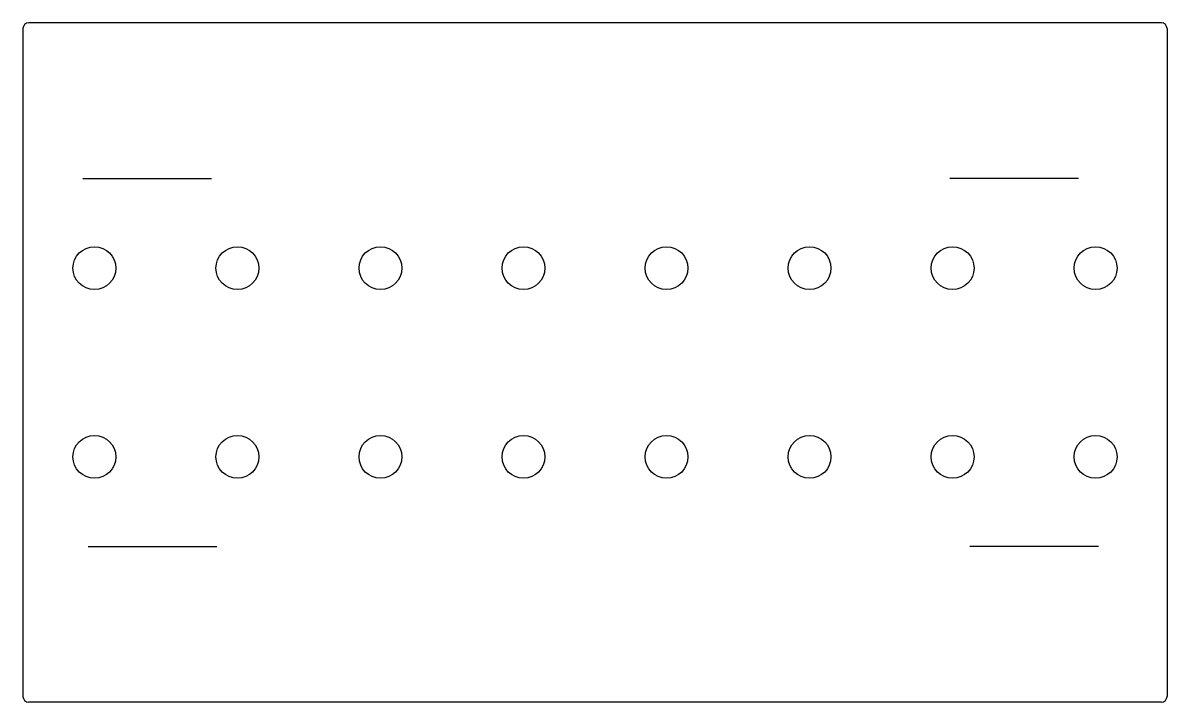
# Model space of a CAD drawing. Extents: x 0 to 1064, y 0 to 410.
# Drawn here: x 664.4 to 1064.4, y 172 to 409.6 of the extents above; entities that cross this region are included whole.
import ezdxf

# ---------------------------------------------------------------- set-up
doc = ezdxf.new("R2010")
doc.units = 0
doc.linetypes.add('SLD-CONTINUA', pattern=[0])
doc.layers.get('0').update_dxf_attribs({"linetype": 'CONTINUOUS'})
doc.layers.add('MARCADO', color=5, linetype='CONTINUOUS')

msp = doc.modelspace()

# ---------------------------------------------------------------- linework, layer by layer
at = {"color": 7, "linetype": 'SLD-CONTINUA'}
for p, q in [((1062.413, 409.614), (666.413, 409.614)), ((664.413, 407.614), (664.413, 174.014)), ((1064.413, 407.614), (1064.413, 174.014)), ((1062.413, 172.014), (666.413, 172.014))]:
    msp.add_line(p, q, dxfattribs=at)
for centre in [(689.413, 323.814), (739.413, 323.814), (789.413, 323.814), (839.413, 323.814), (889.413, 323.814), (939.413, 323.814), (989.413, 323.814), (1039.413, 323.814), (689.413, 257.814), (739.413, 257.814), (789.413, 257.814), (839.413, 257.814), (889.413, 257.814), (939.413, 257.814), (989.413, 257.814), (1039.413, 257.814)]:
    msp.add_circle(centre, 7.5, dxfattribs=at)
for centre, start, end in [((666.413, 407.614), 90, 180), ((1062.413, 407.614), 0, 90), ((666.413, 174.014), 180, 270), ((1062.413, 174.014), 270, 0)]:
    msp.add_arc(centre, 2, start, end, dxfattribs=at)
at = {"layer": 'MARCADO'}
for p, q in [((685.361, 355.214), (730.361, 355.214)), ((1033.487, 355.214), (988.487, 355.214)), ((687.253, 226.414), (732.253, 226.414)), ((1040.425, 226.414), (995.425, 226.414))]:
    msp.add_line(p, q, dxfattribs=at)

doc.saveas('drawing.dxf')
